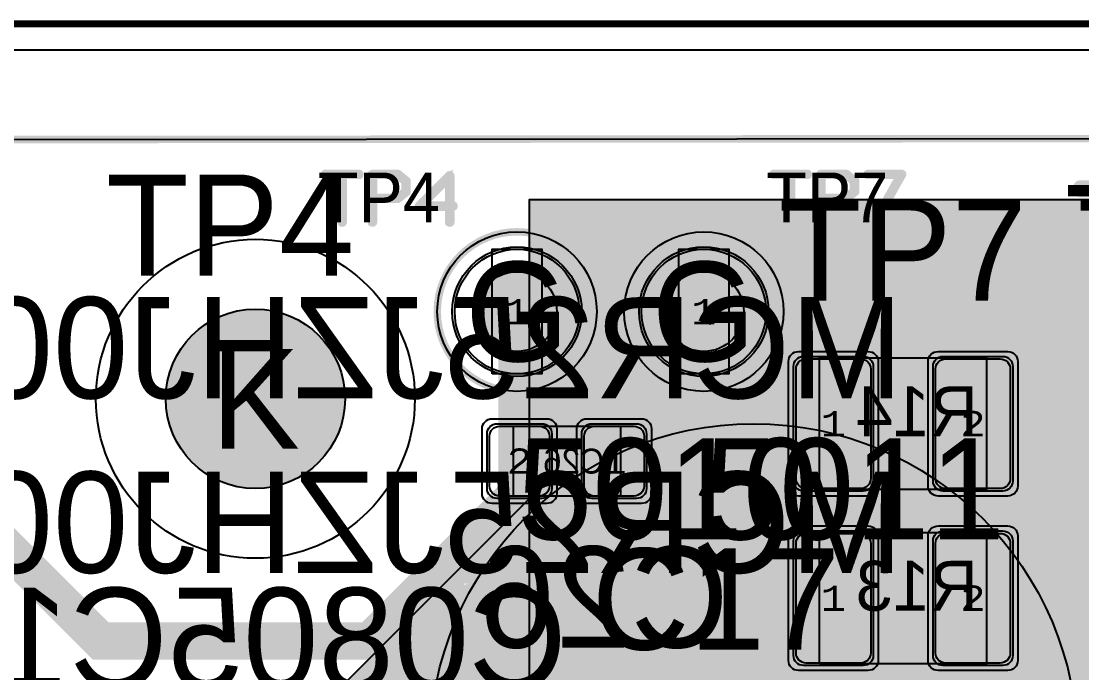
# Model space of a CAD drawing. Extents: x -13 to 280, y -47 to 100.
# Drawn here: x 225.3 to 246.59, y 87 to 100.08 of the extents above; entities that cross this region are included whole.
import ezdxf
from ezdxf.enums import TextEntityAlignment as Align

# ---------------------------------------------------------------- set-up
doc = ezdxf.new("R2010")
doc.units = 0
doc.header["$MEASUREMENT"] = 0
for name, color, linetype in [('ASSEMBLY_OUTLINES_BTM', 191, 'CONTINUOUS'), ('ASSEMBLY_OUTLINES_TOP', 102, 'CONTINUOUS'), ('ASSEMBLY_PART_NUMBERS_BTM', 191, 'CONTINUOUS'), ('ASSEMBLY_PART_NUMBERS_TOP', 102, 'CONTINUOUS'), ('ASSEMBLY_REF_DES_BTM', 191, 'CONTINUOUS'), ('ASSEMBLY_REF_DES_TOP', 102, 'CONTINUOUS'), ('BOARD_OUTLINE', 10, 'CONTINUOUS'), ('DRILL_DRAWING', 21, 'CONTINUOUS'), ('GENERATED_SILKSCREEN_BTM', 255, 'CONTINUOUS'), ('GENERATED_SILKSCREEN_TOP', 140, 'CONTINUOUS'), ('MANUFACTURING_OUTLINES', 10, 'CONTINUOUS'), ('MOUNTING_HOLE_PADS_LAYER14', 150, 'CONTINUOUS'), ('MOUNTING_HOLE_PADS_LAYER15', 230, 'CONTINUOUS'), ('MOUNTING_HOLES_LAYER_BOT17', 42, 'CONTINUOUS'), ('MOUNTING_HOLES_LAYER_TOP', 42, 'CONTINUOUS'), ('PART_HOLES_LAYER_BOTTOM', 30, 'CONTINUOUS'), ('PART_HOLES_LAYER_TOP', 30, 'CONTINUOUS'), ('PART_PADS_LAYER_BOTTOM', 230, 'CONTINUOUS'), ('PART_PADS_LAYER_TOP', 150, 'CONTINUOUS'), ('PART_PADS_SMD_BTM', 230, 'CONTINUOUS'), ('PIN_NUMBERS_BTM', 8, 'CONTINUOUS'), ('PIN_NUMBERS_TOP', 8, 'CONTINUOUS'), ('PLACEMENT_OUTLINES_BTM', 222, 'CONTINUOUS'), ('PLACEMENT_OUTLINES_TOP', 130, 'CONTINUOUS'), ('PLANE_DATA_LAYER_TOP', 150, 'CONTINUOUS'), ('PLANE_SHAPES_LAYER_TOP', 150, 'CONTINUOUS'), ('ROUTE_BORDER', 151, 'CONTINUOUS'), ('SILKSCREEN_OUTLINES_BTM', 211, 'CONTINUOUS'), ('SILKSCREEN_OUTLINES_TOP', 150, 'CONTINUOUS'), ('SILKSCREEN_REF_DES_BTM', 211, 'CONTINUOUS'), ('SILKSCREEN_REF_DES_TOP', 150, 'CONTINUOUS'), ('SOLDERMASK_PADS_BTM', 12, 'CONTINUOUS'), ('SOLDERMASK_PADS_TOP', 180, 'CONTINUOUS'), ('SOLDERPASTE_PADS_BTM', 12, 'CONTINUOUS'), ('TRACES_LAYER_BOTTOM', 230, 'CONTINUOUS'), ('TRACES_LAYER_TOP', 150, 'CONTINUOUS')]:
    doc.layers.add(name, color=color, linetype=linetype)
doc.styles.add('COURIER_NEW', font='COUR.TTF')
doc.styles.add('VERIBEST_GERBER_0', font='txt')

msp = doc.modelspace()

# ---------------------------------------------------------------- hatches: boundary and pattern name
at = {"layer": 'MOUNTING_HOLES_LAYER_BOT17'}
h = msp.add_hatch(color=256, dxfattribs=at)
edge = h.paths.add_edge_path()
edge.add_arc((230, 92.5), 1.8, 0, 360)
at = {"layer": 'MOUNTING_HOLES_LAYER_TOP'}
h = msp.add_hatch(color=256, dxfattribs=at)
edge = h.paths.add_edge_path()
edge.add_arc((230, 92.5), 1.8, 0, 360)
at = {"layer": 'PART_HOLES_LAYER_BOTTOM'}
h = msp.add_hatch(color=256, dxfattribs=at)
edge = h.paths.add_edge_path()
edge.add_arc((235.25, 94.25), 0.8, 0, 360)
h = msp.add_hatch(color=256, dxfattribs=at)
edge = h.paths.add_edge_path()
edge.add_arc((239, 94.25), 0.8, 0, 360)
at = {"layer": 'PART_HOLES_LAYER_TOP'}
h = msp.add_hatch(color=256, dxfattribs=at)
edge = h.paths.add_edge_path()
edge.add_arc((235.25, 94.25), 0.8, 0, 360)
h = msp.add_hatch(color=256, dxfattribs=at)
edge = h.paths.add_edge_path()
edge.add_arc((239, 94.25), 0.8, 0, 360)
at = {"layer": 'PLANE_DATA_LAYER_TOP'}
h = msp.add_hatch(color=256, dxfattribs=at)
h.paths.add_polyline_path([(258.5, 84.968438), (258.499998, 72.53156), (258.499998, 72.531559, -0.198909956), (258.47768, 72.477678), (256.022322, 70.02232, -0.198913366), (255.96844, 70.000002), (235.000004, 70, 0.207684346), (234.999998, 69.999998), (219.000002, 54.000002), (219, 53.999996), (218.999998, 29.03156), (218.999998, 29.031559, -0.198909956), (218.97768, 28.977678), (202.522322, 12.52232, -0.198913366), (202.46844, 12.500002), (149.5762, 12.5, -0.414213562), (149.5, 12.5762), (149.5, 14.499996), (149.499997, 14.500001), (145.000002, 18.999998, 0.207684346), (144.999996, 19), (139.000004, 19, 0.207684346), (138.999998, 18.999998), (128.522321, 8.522318, -0.198913366), (128.468439, 8.5), (106.531562, 8.5, -0.198913366), (106.47768, 8.522318), (102.500002, 12.499998, 0.207684346), (102.499996, 12.5), (96.500004, 12.5, 0.207684346), (96.499998, 12.499998), (94.000002, 10.000002), (94, 9.999996), (94, 5.0762, -0.414213562), (93.9238, 5), (61.0762, 5, -0.414213562), (61, 5.0762), (61, 9.499996), (60.999997, 9.500001), (58.000002, 12.499998, 0.207684346), (57.999996, 12.5), (52.000004, 12.5, 0.207684346), (51.999998, 12.499998), (49.000002, 9.500002), (49, 9.499996), (49, 5.0762, -0.414213562), (48.9238, 5), (16.0762, 5, -0.414213562), (16, 5.0762), (16, 8.999996), (15.999997, 9.000001), (13.750002, 11.249998, 0.207684346), (13.749996, 11.25), (1.5762, 11.25, -0.414213562), (1.5, 11.3262), (1.500002, 86.968439), (1.500002, 86.96844, -0.198909956), (1.52232, 87.022321), (2.999997, 88.499998), (2.999999, 88.500004), (2.999999, 91.81604, -0.668181994), (3.130081, 91.869921), (3.4, 91.600002), (6.3, 88.700001), (7.999998, 87.000002, 0.207684346), (8.000004, 87), (11.499996, 87, 0.207684346), (11.500002, 87.000002), (15.499998, 90.999998), (15.5, 91.000004), (15.5, 95.9238, -0.414213562), (15.5762, 96), (17.722894, 96, -0.414213562), (17.799094, 95.9238, -0.157845252), (17.784635, 95.87914, 1.957551633), (20.215365, 95.87914, -0.157845252), (20.200906, 95.9238, -0.414213562), (20.277106, 96), (21.924691, 96, -0.579614893), (21.990422, 95.885253, 1.745689265), (25.009578, 95.885253, -0.579614893), (25.075309, 96), (27.222894, 96, -0.414213562), (27.299094, 95.9238, -0.157845252), (27.284635, 95.87914, 0.463471037), (27.832699, 93.656605, -0.284786377), (27.875, 93.588361), (27.875, 92.361644, -0.198909956), (27.852682, 92.307763), (22.388417, 86.843498, 0.198912246), (22.205358, 86.401557), (22.205358, 83.362834, -0.198909956), (22.18304, 83.308953), (16.933059, 78.058972, 0.198912246), (16.75, 77.617031), (16.75, 76.865445, -0.198909956), (16.727682, 76.811564), (15.138312, 75.222194, -0.194772493), (15.085645, 75.199886, 0.409549399), (14.2, 74.3), (14.2, 74.299969, 0.992073385), (15.999886, 74.285645, -0.194772493), (16.022194, 74.338312), (17.816941, 76.133059, 0.198912246), (18, 76.575), (18, 77.326586, -0.198909956), (18.022318, 77.380467), (23.272299, 82.630448, 0.198912246), (23.455358, 83.072389), (23.455358, 86.111112, -0.198909956), (23.477676, 86.164993), (28.941941, 91.629258, 0.198912246), (29.125, 92.071199), (29.125, 93.588361, -0.284786377), (29.167301, 93.656605, 0.463471037), (29.715365, 95.87914, -0.157845252), (29.700906, 95.9238, -0.414213562), (29.777106, 96), (48.9238, 96, -0.414213562), (49, 95.9238), (49, 91.000004), (49.000003, 90.999999), (51.3, 88.700001), (52.999998, 87.000002, 0.207684346), (53.000004, 87), (56.999996, 87, 0.207684346), (57.000002, 87.000002), (60.999998, 90.999998), (61, 91.000004), (61, 95.9238, -0.414213562), (61.0762, 96), (93.9238, 96, -0.414213562), (94, 95.9238), (94, 90.500004), (94.000003, 90.499999), (97.499998, 87.000002, 0.207684346), (97.500004, 87), (101.999996, 87, 0.207684346), (102.000002, 87.000002), (105.999998, 90.999998), (106, 91.000004), (106, 95.9238, -0.414213562), (106.0762, 96), (129.549985, 96, -0.557048093), (129.618191, 95.889824, 0.116057054), (129.55, 95.6), (129.55, 92.4, 0.414213562), (130.2, 91.75), (132.8, 91.75, 0.414213562), (133.45, 92.4), (133.45, 95.6, 0.116057054), (133.381809, 95.889824, -0.557048093), (133.450015, 96), (134.4238, 96, -0.414213562), (134.5, 95.9238), (134.5, 90.441466, -0.414213562), (134.4238, 90.365266), (130.778303, 90.365266, -0.198913366), (130.724421, 90.387584), (129.817866, 91.294139, 0.198912246), (129.375925, 91.477198), (115.162716, 91.477198, -0.198913366), (115.108834, 91.499516), (114.666409, 91.941941, 0.198912246), (114.224468, 92.125), (113.77918, 92.125, -0.19476974), (113.726165, 92.146466, 0.662426212), (112.2, 91.500001), (112.2, 91.499999, 0.662426212), (113.726165, 90.853534, -0.19476974), (113.77918, 90.875), (113.934022, 90.875, -0.198913366), (113.987904, 90.852682), (114.430329, 90.410257, 0.198912246), (114.87227, 90.227198), (129.085479, 90.227198, -0.198913366), (129.139361, 90.20488), (130.045916, 89.298325, 0.198912246), (130.487857, 89.115266), (134.4238, 89.115266, -0.414213562), (134.5, 89.039066), (134.5, 86.000004), (134.500003, 85.999999), (138.999998, 81.500002, 0.207684346), (139.000004, 81.5), (145.999996, 81.5, 0.207684346), (146.000002, 81.500002), (151.499998, 86.999998), (151.5, 87.000004), (151.5, 94.359758, -0.414213562), (151.5762, 94.435958), (210.4238, 94.435958, -0.414213562), (210.5, 94.359758), (210.5, 85.500004), (210.500003, 85.499999), (214.499998, 81.500002, 0.207684346), (214.500004, 81.5), (222.1738, 81.5, -0.414213562), (222.25, 81.4238), (222.25, 73.5, 0.414213562), (222.5, 73.25), (227, 73.25, 0.414213562), (227.25, 73.5), (227.25, 77.364885, -0.198909956), (227.272318, 77.418766), (228.081234, 78.227682, -0.198913366), (228.135116, 78.25), (237.864884, 78.25, -0.198913366), (237.918766, 78.227682), (238.822897, 77.323551, -0.00035495), (238.822973, 77.323474, 0.199280671), (239, 77.25), (243.5, 77.25, 0.414213562), (243.75, 77.5), (243.75, 83.5, 0.414213562), (243.5, 83.75), (239, 83.75, 0.414213562), (238.75, 83.5), (238.75, 81.135115, -0.198909956), (238.727682, 81.081234), (237.918766, 80.272318, -0.198913366), (237.864884, 80.25), (228.135116, 80.25, -0.198913366), (228.081234, 80.272318), (227.272318, 81.081234, -0.198909956), (227.25, 81.135115), (227.25, 82.218439, -0.198909956), (227.272318, 82.27232), (231.995058, 86.99506, -0.198913366), (232.04894, 87.017378), (232.302743, 87.017378, 0.198912246), (232.744684, 87.200437), (235.691941, 90.147694, 0.198912246), (235.875, 90.589635), (235.875, 92.838361, -0.284786377), (235.917301, 92.906605, 0.284787559), (236.75, 94.25, 0.354394072), (235.56043, 95.717527, -0.354393408), (235.5, 95.792077), (235.5, 96.4238, -0.414213562), (235.5762, 96.5), (248.4238, 96.5, -0.414213562), (248.5, 96.4238), (248.5, 92.000004), (248.500003, 91.999999), (252.2, 88.3), (252.499998, 88.000002, 0.207684346), (252.500004, 88), (255.46844, 87.999998, -0.198913366), (255.522322, 87.97768), (258.477682, 85.02232, -0.198909956), (258.5, 84.968439)], flags=0)
h.paths.add_polyline_path([(3, 18.1, -1), (5.5, 18.1, -1)], flags=0)
h.paths.add_polyline_path([(3.4, 59.75, -1), (5.6, 59.75, -1)], flags=0)
h.paths.add_polyline_path([(2.75, 13.9, -1), (5.75, 13.9, -1)], flags=0)
h.paths.add_polyline_path([(10.35, 16.85, 0.414213562), (11, 17.5), (11, 18.7, 0.414213562), (10.35, 19.35), (9.15, 19.35, 0.414213562), (8.5, 18.7), (8.5, 17.5, 0.414213562), (9.15, 16.85)], flags=0)
h.paths.add_polyline_path([(8.25, 13.9, -1), (11.25, 13.9, -1)], flags=0)
h.paths.add_polyline_path([(10.999641, 39.722422, 0.350115905), (11.7, 40.6), (11.7, 40.600001, 0.893974901), (9.922422, 40.799641, -0.141359951), (9.902002, 40.762662), (4.56967, 35.430331, 0.198912367), (4.35, 34.900001), (4.35, 29.019962, -0.141359112), (4.338291, 28.979375, 0.141358978), (4.2, 28.500001), (4.2, 28.5, 1), (6, 28.5), (6, 28.500001, 0.141358978), (5.861709, 28.979375, -0.141359112), (5.85, 29.019962), (5.85, 34.557777, -0.198909956), (5.872318, 34.611658), (10.962662, 39.702002, -0.141359951)], flags=0)
h.paths.add_polyline_path([(6.3, 50, -1), (13.7, 50, -1)], flags=0)
h.paths.add_polyline_path([(18.25, 12, -1), (20.75, 12, -1)], flags=0)
h.paths.add_polyline_path([(16.65, 24.6, -1), (20.75, 24.6, -1)], flags=0)
h.paths.add_polyline_path([(16.65, 41.4, -1), (20.75, 41.4, -1)], flags=0)
h.paths.add_polyline_path([(18.25, 53, -1), (20.75, 53, -1)], flags=0)
h.paths.add_polyline_path([(16.65, 71.2, 1), (20.75, 71.2, 0.236598351), (19.926702, 72.842469, 0.332217121), (17.473299, 72.842469, 0.236598402)], flags=0)
h.paths.add_polyline_path([(16.65, 83.8, -1), (20.75, 83.8, -1)], flags=0)
h.paths.add_polyline_path([(25.05, 11, 0.414213562), (25.5, 11.45), (25.5, 12.55, 0.414213562), (25.05, 13), (23.95, 13, 0.414213562), (23.5, 12.55), (23.5, 11.45, 0.414213562), (23.95, 11)], flags=0)
h.paths.add_polyline_path([(23.25, 53, 1), (25.75, 53), (25.75, 54.781012, 0.198912306), (25.383883, 55.664895), (20.414895, 60.633883, 0.198912306), (19.531012, 61), (9.5, 61, 1), (9.5, 58.5), (18.981682, 58.5, -0.198913366), (19.035564, 58.477682), (23.227682, 54.285564, -0.198909956), (23.25, 54.231683)], flags=0)
h.paths.add_polyline_path([(26.9, 23.05, 0.414213562), (27.55, 23.7), (27.55, 25.5, 0.414213562), (26.9, 26.15), (25.1, 26.15, 0.414213562), (24.45, 25.5), (24.45, 23.7, 0.414213562), (25.1, 23.05)], flags=0)
h.paths.add_polyline_path([(24.45, 28.8, -1), (27.55, 28.8, -1)], flags=0)
h.paths.add_polyline_path([(24.45, 33, -1), (27.55, 33, -1)], flags=0)
h.paths.add_polyline_path([(24.45, 37.2, -1), (27.55, 37.2, -1)], flags=0)
h.paths.add_polyline_path([(26.9, 69.65, 0.414213562), (27.55, 70.3), (27.55, 72.1, 0.414213562), (26.9, 72.75), (25.1, 72.75, 0.414213562), (24.45, 72.1), (24.45, 70.3, 0.414213562), (25.1, 69.65)], flags=0)
h.paths.add_polyline_path([(24.2, 83.8, -1), (27.8, 83.8, -1)], flags=0)
h.paths.add_polyline_path([(29.95, 24.6, -1), (33.05, 24.6, -1)], flags=0)
h.paths.add_polyline_path([(29.95, 28.8, -1), (33.05, 28.8, -1)], flags=0)
h.paths.add_polyline_path([(30.050559, 40.850799, 0.833523971), (33.05, 41.399999), (33.05, 41.4, 0.771151006), (30.150275, 42.162065, -0.771150883), (30.007721, 42.199529), (30.007721, 63.03507, 0.198912215), (29.861274, 63.388623), (23.888507, 69.36139, -0.198909956), (23.866189, 69.415271), (23.866189, 72.52752, -0.198909956), (23.888507, 72.581401), (25.278258, 73.971152, -0.311695204), (25.363434, 73.986747, 3.389409812), (24.45, 75.4, 0.106198542), (24.586747, 74.763434, -0.106197553), (24.59347, 74.73214), (24.59347, 74.732139, -0.198909956), (24.571152, 74.678258), (23.222521, 73.329627, -0.668181994), (23.092439, 73.383508), (23.092439, 77.937499, -0.198909956), (23.114757, 77.99138), (24.201059, 79.077682, -0.198913366), (24.254941, 79.1), (24.479303, 79.1, -0.311693868), (24.550559, 79.050799, 0.833523971), (27.55, 79.599999), (27.55, 79.600001, 0.833523971), (24.550559, 80.149201, -0.311693868), (24.479303, 80.1), (24.016271, 80.1, 0.198912215), (23.662718, 79.953553), (22.238886, 78.529721, 0.198912215), (22.092439, 78.176168), (22.092439, 68.563129, 0.198912215), (22.238886, 68.209576), (28.206068, 62.242394, -0.198909956), (28.228386, 62.188513), (28.228386, 41.992222, -0.198909956), (28.206068, 41.938341), (28.190045, 41.922318, -0.198913366), (28.136163, 41.9), (27.520697, 41.9, -0.311693868), (27.449441, 41.949201, 0.833523971), (24.45, 41.400001), (24.45, 41.399999, 0.833523971), (27.449441, 40.850799, -0.311693868), (27.520697, 40.9), (28.374833, 40.9, 0.198912215), (28.728386, 41.046447), (29.064172, 41.382233, -0.41421628), (29.171936, 41.382232), (29.507721, 41.046447, 0.198912367), (29.861274, 40.9), (29.979303, 40.9, -0.311693868)], flags=0)
h.paths.add_polyline_path([(29.95, 71.2, -1), (33.05, 71.2, -1)], flags=0)
h.paths.add_polyline_path([(29.95, 75.4, -1), (33.05, 75.4, -1)], flags=0)
h.paths.add_polyline_path([(29.95, 79.6, -1), (33.05, 79.6, -1)], flags=0)
h.paths.add_polyline_path([(29.7, 33, -1), (33.3, 33, -1)], flags=0)
h.paths.add_polyline_path([(29.7, 37.2, -1), (33.3, 37.2, -1)], flags=0)
h.paths.add_polyline_path([(29.7, 83.8, -1), (33.3, 83.8, -1)], flags=0)
h.paths.add_polyline_path([(50.5, 47.25, 0.414213562), (50.75, 47.5), (50.75, 63.5, 0.414213562), (50.5, 63.75), (46.5, 63.75, 0.414213562), (46.25, 63.5), (46.25, 47.5, 0.414213562), (46.5, 47.25)], flags=0)
h.paths.add_polyline_path([(51.3, 50, -1), (58.7, 50, -1)], flags=0)
h.paths.add_polyline_path([(57, 29, -1), (65, 29, -1)], flags=0)
h.paths.add_polyline_path([(66.6, 20, -1), (71.4, 20, -1)], flags=0)
h.paths.add_polyline_path([(66.6, 38, -1), (71.4, 38, -1)], flags=0)
h.paths.add_polyline_path([(75.6, 62, -1), (80.4, 62, -1)], flags=0)
h.paths.add_polyline_path([(75.6, 80, -1), (80.4, 80, -1)], flags=0)
h.paths.add_polyline_path([(85.549825, 29.973203, 0.198912367), (85.769495, 30.503533), (85.769495, 34.629883, 0.198912367), (85.549825, 35.160213), (81.616905, 39.093132, -0.198909956), (81.594587, 39.147013), (81.594587, 47.209472, -0.198909956), (81.616905, 47.263353), (82.676449, 48.322897, -0.00035495), (82.676526, 48.322973, 0.199280671), (82.75, 48.5), (82.75, 52.5, 0.414213562), (82.5, 52.75), (78.5, 52.75, 0.414213562), (78.25, 52.5), (78.25, 48.5, 0.199280671), (78.323474, 48.322973, -0.00035495), (78.323551, 48.322897), (80.072269, 46.574179, -0.198909956), (80.094587, 46.520298), (80.094587, 38.804789, 0.198912367), (80.314257, 38.274459), (84.247177, 34.34154, -0.198909956), (84.269495, 34.287659), (84.269495, 30.845757, -0.198909956), (84.247177, 30.791876), (83.227619, 29.772318, -0.198913366), (83.173737, 29.75), (82.722666, 29.75, -0.220113332), (82.66459, 29.776869, 0.189180818), (81.892172, 30.191548, -0.379842992), (81.825, 30.267211), (81.825, 30.272789, -0.379842992), (81.892172, 30.348452, 16.821510547), (81.607828, 30.348452, -0.379842992), (81.675, 30.272789), (81.675, 30.267211, -0.379842992), (81.607828, 30.191548, 0.887776067), (81.607828, 27.808452, -0.379842992), (81.675, 27.732789), (81.675, 27.727211, -0.379842992), (81.607828, 27.651548, 16.821510547), (81.892172, 27.651548, -0.379842992), (81.825, 27.727211), (81.825, 27.732789, -0.379842992), (81.892172, 27.808452, 0.189180818), (82.66459, 28.223131, -0.220113332), (82.722666, 28.25), (83.515961, 28.25, 0.198912714), (84.046292, 28.46967)], flags=0)
h.paths.add_polyline_path([(82, 71, -1), (90, 71, -1)], flags=0)
h.paths.add_polyline_path([(96.3, 50, -1), (103.7, 50, -1)], flags=0)
h.paths.add_polyline_path([(116.95, 87.1, 0.414213562), (117.4, 87.55), (117.4, 88.95, 0.414213562), (116.95, 89.4), (115.55, 89.4, 0.414213562), (115.1, 88.95), (115.1, 87.55, 0.414213562), (115.55, 87.1)], flags=0)
h.paths.add_polyline_path([(115.1, 56.35, -1), (118.2, 56.35, -1)], flags=0)
h.paths.add_polyline_path([(118.7, 11.35, 0.414213562), (119.15, 11.8), (119.15, 13.2, 0.414213562), (118.7, 13.65), (117.3, 13.65, 0.414213562), (116.85, 13.2), (116.85, 11.8, 0.414213562), (117.3, 11.35)], flags=0)
h.paths.add_polyline_path([(118.7, 29.35, 0.414213562), (119.15, 29.8), (119.15, 31.2, 0.414213562), (118.7, 31.65), (118.295776, 31.65, -0.198913366), (118.241894, 31.672318), (117.672318, 32.241894, -0.198909956), (117.65, 32.295775), (117.65, 42.0455, -0.344121363), (117.707711, 42.119423, 0.344122875), (118.2, 42.75), (118.2, 44.55, 0.344122875), (117.707711, 45.180577, -0.344121363), (117.65, 45.2545), (117.65, 46.198799, 0.198912215), (117.357106, 46.905905), (113.74062, 50.522391, -0.198909956), (113.718302, 50.576272), (113.718302, 64.472527, -0.198909956), (113.74062, 64.526408), (116.957106, 67.742894, 0.198912215), (117.25, 68.45), (117.25, 69.182087, -0.196019859), (117.271722, 69.235365, 0.19601931), (117.4, 69.55), (117.4, 70.95, 0.414213562), (116.95, 71.4), (115.55, 71.4, 0.414213562), (115.1, 70.95), (115.1, 69.55, 0.19601931), (115.228278, 69.235365, -0.196019859), (115.25, 69.182087), (115.25, 68.895775, -0.198909956), (115.227682, 68.841894), (112.011196, 65.625408, 0.198912215), (111.718302, 64.918302), (111.718302, 50.130497, 0.198912215), (112.011196, 49.423391), (115.627682, 45.806905, -0.198909956), (115.65, 45.753024), (115.65, 45.2545, -0.344121363), (115.592289, 45.180577, 0.344122875), (115.1, 44.55), (115.1, 42.75, 0.344122875), (115.592289, 42.119423, -0.344121363), (115.65, 42.0455), (115.65, 31.85, 0.198912215), (115.942894, 31.142894), (116.827682, 30.258106, -0.198909956), (116.85, 30.204225), (116.85, 29.8, 0.414213562), (117.3, 29.35)], flags=0)
h.paths.add_polyline_path([(122.35, 70.25, -1), (125.15, 70.25, -1)], flags=0)
h.paths.add_polyline_path([(122.35, 88.25, -1), (125.15, 88.25, -1)], flags=0)
h.paths.add_polyline_path([(124.1, 12.5, -1), (126.9, 12.5, -1)], flags=0)
h.paths.add_polyline_path([(124.1, 30.5, -1), (126.9, 30.5, -1)], flags=0)
h.paths.add_polyline_path([(118.8, 50, -1), (127.2, 50, -1)], flags=0)
h.paths.add_polyline_path([(127.55, 56.35, -1), (131.15, 56.35, -1)], flags=0)
h.paths.add_polyline_path([(133.176777, 34.823223, 0.198911632), (133.25, 34.999999), (133.25, 45.500001, 0.198911632), (133.176777, 45.676777), (132.676777, 46.176777, 0.198912672), (132.5, 46.25), (127.5, 46.25, 0.198912672), (127.323223, 46.176777), (126.823223, 45.676777, 0.198911632), (126.75, 45.500001), (126.75, 34.999999, 0.198911632), (126.823223, 34.823223), (127.323223, 34.323223, 0.198912672), (127.5, 34.25), (132.5, 34.25, 0.198912672), (132.676777, 34.323223)], flags=0)
h.paths.add_polyline_path([(132.8, 65.75, 0.414213562), (133.45, 66.4), (133.45, 69.6, 0.414213562), (132.8, 70.25), (130.2, 70.25, 0.414213562), (129.55, 69.6), (129.55, 66.4, 0.414213562), (130.2, 65.75)], flags=0)
h.paths.add_polyline_path([(132.8, 75.75, 0.414213562), (133.45, 76.4), (133.45, 79.6, 0.414213562), (132.8, 80.25), (130.2, 80.25, 0.414213562), (129.55, 79.6), (129.55, 76.4, 0.414213562), (130.2, 75.75)], flags=0)
h.paths.add_polyline_path([(132.8, 81.75, 0.414213562), (133.45, 82.4), (133.45, 85.6, 0.414213562), (132.8, 86.25), (130.2, 86.25, 0.414213562), (129.55, 85.6), (129.55, 84.024512, -0.414213562), (129.4738, 83.948312), (128.659868, 83.948312, -0.198913366), (128.605986, 83.97063), (127.76521, 84.811407, 0.198912714), (127.234879, 85.031077), (82.319555, 85.031077, 0.198912714), (81.789224, 84.811407), (81.450136, 84.472318, -0.198913366), (81.396254, 84.45), (69.877975, 84.45, 0.198912714), (69.347644, 84.23033), (64.71967, 79.602356, 0.198912367), (64.5, 79.072026), (64.5, 74.512666, -0.220113332), (64.473131, 74.45459, 0.654697284), (65.107828, 72.348452, -0.379842992), (65.175, 72.272789), (65.175, 72.267211, -0.379842992), (65.107828, 72.191548, 0.887776067), (65.107828, 69.808452, -0.379842992), (65.175, 69.732789), (65.175, 69.727211, -0.379842992), (65.107828, 69.651548, 16.821510547), (65.392172, 69.651548, -0.379842992), (65.325, 69.727211), (65.325, 69.732789, -0.379842992), (65.392172, 69.808452, 0.887776067), (65.392172, 72.191548, -0.379842992), (65.325, 72.267211), (65.325, 72.272789, -0.379842992), (65.392172, 72.348452, 0.654697284), (66.026869, 74.45459, -0.220113332), (66, 74.512666), (66, 78.729802, -0.198909956), (66.022318, 78.783683), (70.166317, 82.927682, -0.198913366), (70.220199, 82.95), (81.738478, 82.95, 0.198912612), (82.268809, 83.16967), (82.607897, 83.508759, -0.198913366), (82.661779, 83.531077), (126.892655, 83.531077, -0.198913366), (126.946537, 83.508759), (127.545992, 82.909303, 0.236905922), (128.184745, 82.697512, -0.03628461), (128.195761, 82.698312), (129.4738, 82.698312, -0.414213562), (129.55, 82.622112), (129.55, 82.4, 0.414213562), (130.2, 81.75)], flags=0)
h.paths.add_polyline_path([(134.176777, 59.823223, 0.198911632), (134.25, 59.999999), (134.25, 64.500001, 0.198911632), (134.176777, 64.676777), (133.676777, 65.176777, 0.198912672), (133.5, 65.25), (128, 65.25, 0.198912672), (127.823223, 65.176777), (127.323223, 64.676777, 0.198911632), (127.25, 64.500001), (127.25, 59.999999, 0.198911632), (127.323223, 59.823223), (127.823223, 59.323223, 0.198912672), (128, 59.25), (133.5, 59.25, 0.198912672), (133.676777, 59.323223)], flags=0)
h.paths.add_polyline_path([(147.5, 62.75, 0.414213562), (147.75, 63), (147.75, 75.5, 0.414213562), (147.5, 75.75), (141.5, 75.75, 0.199280671), (141.322973, 75.676526, -0.00035495), (141.322897, 75.676449), (140.418766, 74.772318, -0.198913366), (140.364884, 74.75), (107, 74.75, 0.198912672), (106.823223, 74.676777), (101.323551, 69.177103, -0.00035495), (101.323474, 69.177027, 0.199280671), (101.25, 69), (101.25, 61, 0.414213562), (101.5, 60.75), (107, 60.75, 0.414213562), (107.25, 61), (107.25, 68.864885, -0.198909956), (107.272318, 68.918766), (110.581234, 72.227682, -0.198913366), (110.635116, 72.25), (140.364884, 72.25, -0.198913366), (140.418766, 72.227682), (141.227682, 71.418766, -0.198909956), (141.25, 71.364885), (141.25, 63, 0.414213562), (141.5, 62.75)], flags=0)
h.paths.add_polyline_path([(174, 50, -1), (186, 50, -1)], flags=0)
h.paths.add_polyline_path([(229.15, 76.75, -1), (231.35, 76.75, -1)], flags=0)
h.paths.add_polyline_path([(229.15, 81.75, -1), (231.35, 81.75, -1)], flags=0)
h.paths.add_polyline_path([(238.05, 71, 0.414213562), (238.5, 71.45), (238.5, 72.55, 0.414213562), (238.05, 73), (236.95, 73, 0.414213562), (236.5, 72.55), (236.5, 71.45, 0.414213562), (236.95, 71)], flags=0)
h.paths.add_polyline_path([(238.05, 84.5, 0.414213562), (238.5, 84.95), (238.5, 86.05, 0.414213562), (238.05, 86.5), (236.95, 86.5, 0.414213562), (236.5, 86.05), (236.5, 84.95, 0.414213562), (236.95, 84.5)], flags=0)
h.paths.add_polyline_path([(237.25, 94.25, -1), (240.75, 94.25, -1)], flags=0)
h.paths.add_polyline_path([(241.25, 72, -1), (243.75, 72, -1)], flags=0)
h.paths.add_polyline_path([(241.25, 85.5, -1), (243.75, 85.5, -1)], flags=0)
h.paths.add_polyline_path([(246.95, 72.45, -1), (250.05, 72.45, -1)], flags=0)
h.paths.add_polyline_path([(246.95, 76.65, -1), (250.05, 76.65, -1)], flags=0)
h.paths.add_polyline_path([(246.95, 80.85, -1), (250.05, 80.85, -1)], flags=0)
h.paths.add_polyline_path([(246.95, 85.05, -1), (250.05, 85.05, -1)], flags=0)
h.paths.add_polyline_path([(252.2, 72.45, -1), (255.8, 72.45, -1)], flags=0)
h.paths.add_polyline_path([(252.2, 76.65, -1), (255.8, 76.65, -1)], flags=0)
h.paths.add_polyline_path([(252.2, 80.85, -1), (255.8, 80.85, -1)], flags=0)
h.paths.add_polyline_path([(254.9, 83.25, 0.414213562), (255.8, 84.15), (255.8, 85.95, 0.414213562), (254.9, 86.85), (253.1, 86.85, 0.414213562), (252.2, 85.95), (252.2, 84.15, 0.414213562), (253.1, 83.25)], flags=0)
for points in [[(239, 94.25), (239, 96.0762)], [(239, 94.25), (237.1738, 94.25)], [(239, 94.25), (239, 92.4238)], [(239, 94.25), (240.8262, 94.25)]]:
    msp.add_hatch(color=256, dxfattribs=at).paths.add_polyline_path(points, is_closed=False, flags=0)
at = {"layer": 'PLANE_SHAPES_LAYER_TOP'}
for points in [[(258.5, 72.5), (256, 70), (235.5, 70), (235.5, 96.5), (248.5, 96.5), (248.5, 88), (255.5, 88), (258.5, 85)], [(235.5, 90.5), (226.5, 81.5), (235.5, 81.5)]]:
    msp.add_hatch(color=256, dxfattribs=at).paths.add_polyline_path(points, flags=0)

# ---------------------------------------------------------------- linework, layer by layer
at = {"layer": 'ASSEMBLY_OUTLINES_BTM'}
for points in [[(241.32, 90.68), (241.32, 93.32), (244.67, 93.32), (244.67, 90.68)], [(235.18, 90.55), (235.18, 91.95), (237.33, 91.95), (237.33, 90.55)], [(241.32, 87.18), (241.32, 89.82), (244.67, 89.82), (244.67, 87.18)]]:
    msp.add_lwpolyline(points, close=True, dxfattribs=at)
at = {"layer": 'ASSEMBLY_OUTLINES_TOP'}
for points in [[(234.75, 93), (234.75, 95.5), (235.75, 95.5), (235.75, 93)], [(238.5, 93), (238.5, 95.5), (239.5, 95.5), (239.5, 93)]]:
    msp.add_lwpolyline(points, close=True, dxfattribs=at)
at = {"layer": 'ASSEMBLY_OUTLINES_TOP', "const_width": 0.2}
msp.add_lwpolyline([(135.25, 50, -1), (225.25, 50, -1)], format="xyb", close=True, dxfattribs=at)
at = {"layer": 'ASSEMBLY_OUTLINES_TOP'}
for centre, radius in [((235.25, 94.25), 1.6), ((239, 94.25), 1.6), ((240, 85.5), 6.5)]:
    msp.add_circle(centre, radius, dxfattribs=at)
at = {"layer": 'BOARD_OUTLINE', "const_width": 0.1}
msp.add_lwpolyline([(0, 1.5), (0, 98.5, -0.414213562), (1.5, 100), (278.5, 100, -0.414213562), (280, 98.5), (280, 1.5, -0.414213562), (278.5, 0), (1.5, 0, -0.414213562)], format="xyb", close=True, dxfattribs=at)
at = {"layer": 'GENERATED_SILKSCREEN_BTM'}
for points, const_width in [([(0.5, 97.5), (279.5, 97.75)], 0.15), ([(246.720864, 90.91784), (246.710704, 90.90768), (246.69648, 90.901584), (246.682256, 90.899552), (246.668032, 90.901584), (246.65584, 90.90768), (246.64568, 90.91784), (246.641616, 90.934096), (246.641616, 91.549792), (246.546112, 91.549792), (246.531888, 91.553856), (246.519696, 91.561984), (246.5136, 91.576208), (246.511568, 91.590432), (246.5136, 91.606688), (246.519696, 91.620912), (246.531888, 91.631072), (246.546112, 91.633104), (246.641616, 91.633104), (246.641616, 92.82792), (246.643648, 92.83808), (246.649744, 92.846208), (246.657872, 92.854336), (246.668032, 92.860432), (246.680224, 92.864496), (246.692416, 92.866528), (246.702576, 92.864496), (246.712736, 92.856368)], 0.254), ([(234.295032, 89.497328), (233.953656, 89.218944), (233.945528, 89.208784), (233.941464, 89.192528), (233.943496, 89.180336), (233.94756, 89.170176), (233.953656, 89.162048), (233.963816, 89.15392), (233.973976, 89.147824), (233.984136, 89.145792), (233.994296, 89.145792), (234.002424, 89.151888), (234.335672, 89.422144), (234.99404, 89.422144), (235.306968, 89.166112), (235.306968, 88.436624), (235.030616, 88.662176), (235.022488, 88.664208), (235.018424, 88.66624), (235.016392, 88.66624), (235.016392, 88.668272), (235.006232, 88.670304), (234.321448, 88.670304), (234.31332, 88.668272), (234.31332, 88.66624), (234.309256, 88.66624), (234.30316, 88.664208), (234.297064, 88.662176), (233.953656, 88.385824), (233.951624, 88.379728), (233.94756, 88.377696), (233.945528, 88.375664), (233.945528, 88.3716), (233.941464, 88.357376), (233.939432, 88.35128), (233.939432, 87.79248), (233.941464, 87.78232), (233.945528, 87.774192), (233.94756, 87.766064), (233.953656, 87.759968), (234.295032, 87.481584), (234.305192, 87.47752), (234.307224, 87.475488), (234.31332, 87.475488), (234.315352, 87.473456), (234.317384, 87.473456), (234.321448, 87.473456), (235.006232, 87.473456), (235.01436, 87.475488), (235.022488, 87.47752), (235.030616, 87.481584), (235.371992, 87.759968), (235.378088, 87.764032), (235.38012, 87.766064), (235.384184, 87.77216), (235.388248, 87.786384), (235.39028, 87.79248), (235.39028, 89.186432), (235.388248, 89.196592), (235.384184, 89.20472), (235.38012, 89.208784), (235.378088, 89.212848), (235.371992, 89.218944), (235.030616, 89.497328), (235.022488, 89.49936), (235.018424, 89.501392), (235.01436, 89.503424), (235.006232, 89.505456), (234.321448, 89.505456), (234.31332, 89.503424), (234.309256, 89.501392), (234.30316, 89.49936), (234.295032, 89.497328)], 0.254), ([(236.215272, 89.497328), (235.873896, 89.218944), (235.8678, 89.208784), (235.865768, 89.200656), (235.861704, 89.19456), (235.859672, 89.186432), (235.859672, 88.908048), (235.861704, 88.89992), (235.865768, 88.887728), (235.8678, 88.877568), (235.873896, 88.873504), (237.227208, 87.774192), (237.227208, 87.556768), (235.900312, 87.556768), (235.886088, 87.552704), (235.873896, 87.544576), (235.8678, 87.530352), (235.865768, 87.514096), (235.8678, 87.499872), (235.873896, 87.485648), (235.886088, 87.47752), (235.900312, 87.473456), (237.26988, 87.473456), (237.286136, 87.47752), (237.296296, 87.48768), (237.306456, 87.49784), (237.31052, 87.514096), (237.31052, 87.79248), (237.308488, 87.798576), (237.304424, 87.8128), (237.30036, 87.818896), (237.298328, 87.82296), (237.292232, 87.827024), (235.940952, 88.928368), (235.940952, 89.166112), (236.257944, 89.422144), (236.91428, 89.422144), (237.245496, 89.151888), (237.25972, 89.147824), (237.273944, 89.149856), (237.286136, 89.155952), (237.296296, 89.168144), (237.302392, 89.180336), (237.304424, 89.19456), (237.302392, 89.208784), (237.298328, 89.21488), (237.292232, 89.218944), (236.950856, 89.497328), (236.942728, 89.49936), (236.938664, 89.501392), (236.9346, 89.503424), (236.926472, 89.505456), (236.241688, 89.505456), (236.23356, 89.503424), (236.229496, 89.501392), (236.2234, 89.49936), (236.215272, 89.497328)], 0.254), ([(238.867032, 87.481584), (239.208408, 87.759968), (239.218568, 87.766064), (239.2206, 87.774192), (239.224664, 87.78232), (239.226696, 87.79248), (239.226696, 89.186432), (239.224664, 89.196592), (239.2206, 89.20472), (239.216536, 89.208784), (239.214504, 89.212848), (239.21044, 89.218944), (238.867032, 89.497328), (238.860936, 89.49936), (238.85484, 89.501392), (238.852808, 89.503424), (238.84468, 89.505456), (238.159896, 89.505456), (238.149736, 89.503424), (238.145672, 89.501392), (238.139576, 89.49936), (238.13348, 89.497328), (237.790072, 89.218944), (237.781944, 89.208784), (237.77788, 89.192528), (237.779912, 89.180336), (237.783976, 89.170176), (237.790072, 89.162048), (237.800232, 89.15392), (237.810392, 89.147824), (237.820552, 89.145792), (237.830712, 89.145792), (237.83884, 89.151888), (238.17412, 89.422144), (238.830456, 89.422144), (239.143384, 89.166112), (239.143384, 87.8128), (238.830456, 87.556768), (238.17412, 87.556768), (237.83884, 87.827024), (237.830712, 87.831088), (237.820552, 87.83312), (237.810392, 87.831088), (237.800232, 87.824992), (237.790072, 87.816864), (237.783976, 87.806704), (237.779912, 87.794512), (237.77788, 87.78232), (237.781944, 87.770128), (237.790072, 87.759968), (238.13348, 87.481584), (238.141608, 87.47752), (238.14364, 87.475488), (238.149736, 87.475488), (238.151768, 87.473456), (238.1538, 87.473456), (238.159896, 87.473456), (238.84468, 87.473456), (238.852808, 87.475488), (238.860936, 87.47752), (238.867032, 87.481584)], 0.254), ([(235.306968, 88.33096), (235.306968, 87.8128), (234.99404, 87.556768), (234.337704, 87.556768), (234.020712, 87.8128), (234.020712, 88.33096), (234.337704, 88.589024), (234.99404, 88.589024), (235.306968, 88.33096)], 0.254)]:
    msp.add_lwpolyline(points, dxfattribs=dict(at, const_width=const_width))
at = {"layer": 'GENERATED_SILKSCREEN_BTM', "const_width": 0.15}
for points in [[(243.583844, 93.320005, 0.000011642), (243.583836, 93.319995), (242.416164, 93.319995, 0.000011642), (242.416156, 93.320005), (243.583844, 93.320005)], [(236.519515, 91.950005, 0.000011097), (236.519508, 91.949995), (235.980492, 91.949995, 0.000011097), (235.980485, 91.950005), (236.519515, 91.950005)], [(243.583844, 90.679995), (242.416156, 90.679995, 0.000011642), (242.416164, 90.680005), (243.583836, 90.680005, 0.000011642), (243.583844, 90.679995)], [(236.519515, 90.549995), (235.980485, 90.549995, 0.000011097), (235.980492, 90.550005), (236.519508, 90.550005, 0.000011097), (236.519515, 90.549995)], [(243.583844, 89.820005, 0.000011642), (243.583836, 89.819995), (242.416164, 89.819995, 0.000011642), (242.416156, 89.820005), (243.583844, 89.820005)], [(243.583844, 87.179995), (242.416156, 87.179995, 0.000011642), (242.416164, 87.180005), (243.583836, 87.180005, 0.000011642), (243.583844, 87.179995)]]:
    msp.add_lwpolyline(points, format="xyb", dxfattribs=at)
at = {"layer": 'GENERATED_SILKSCREEN_TOP'}
for points, const_width in [([(0.5, 97.5), (279.5, 97.75)], 0.15), ([(231.7215, 96.043), (231.7225, 96.036), (231.7275, 96.03), (231.7345, 96.027), (231.7415, 96.026), (231.7485, 96.027), (231.7545, 96.03), (231.7595, 96.036), (231.7615, 96.043), (231.7615, 96.982), (232.0785, 96.982), (232.0855, 96.984), (232.0915, 96.988), (232.0945, 96.995), (232.0955, 97.002), (232.0945, 97.01), (232.0915, 97.017), (232.0855, 97.022), (232.0785, 97.023), (231.4035, 97.023), (231.3965, 97.022), (231.3915, 97.017), (231.3875, 97.01), (231.3865, 97.002), (231.3875, 96.995), (231.3915, 96.988), (231.3965, 96.984), (231.4035, 96.982), (231.7215, 96.982), (231.7215, 96.043)], 0.15), ([(233.0375, 96.643), (233.0405, 96.645), (233.0415, 96.65), (233.0445, 96.655), (233.0445, 96.66), (233.0445, 96.866), (233.0445, 96.871), (233.0415, 96.874), (233.0415, 96.877), (233.0405, 96.878), (233.0395, 96.879), (233.0375, 96.881), (232.8675, 97.019), (232.8625, 97.021), (232.8585, 97.022), (232.8545, 97.023), (232.3505, 97.023), (232.3415, 97.021), (232.3355, 97.016), (232.3305, 97.01), (232.3285, 97.003), (232.3285, 96.043), (232.3305, 96.035), (232.3355, 96.03), (232.3415, 96.027), (232.3485, 96.026), (232.3565, 96.027), (232.3635, 96.03), (232.3685, 96.035), (232.3705, 96.043), (232.3705, 96.503), (232.8545, 96.503), (232.8615, 96.504), (232.8645, 96.505), (232.8655, 96.505), (232.8675, 96.506), (233.0375, 96.643)], 0.15), ([(233.8815, 96.043), (233.8825, 96.035), (233.8875, 96.03), (233.8945, 96.027), (233.9015, 96.026), (233.9085, 96.027), (233.9145, 96.03), (233.9195, 96.035), (233.9215, 96.043), (233.9215, 96.346), (233.9685, 96.346), (233.9755, 96.348), (233.9815, 96.352), (233.9845, 96.359), (233.9855, 96.366), (233.9845, 96.374), (233.9815, 96.381), (233.9755, 96.386), (233.9685, 96.387), (233.9215, 96.387), (233.9215, 96.975), (233.9205, 96.98), (233.9175, 96.984), (233.9135, 96.988), (233.9085, 96.991), (233.9025, 96.993), (233.8965, 96.994), (233.8915, 96.993), (233.8865, 96.989), (233.2795, 96.382), (233.2755, 96.376), (233.2735, 96.37), (233.2745, 96.364), (233.2785, 96.357), (233.2805, 96.352), (233.2845, 96.349), (233.2885, 96.347), (233.2935, 96.346), (233.8815, 96.346), (233.8815, 96.043)], 0.15), ([(233.3435, 96.387), (233.8815, 96.923), (233.8815, 96.387), (233.3435, 96.387)], 0.15), ([(240.7215, 96.043), (240.7225, 96.036), (240.7275, 96.03), (240.7345, 96.027), (240.7415, 96.026), (240.7485, 96.027), (240.7545, 96.03), (240.7595, 96.036), (240.7615, 96.043), (240.7615, 96.982), (241.0785, 96.982), (241.0855, 96.984), (241.0915, 96.988), (241.0945, 96.995), (241.0955, 97.002), (241.0945, 97.01), (241.0915, 97.017), (241.0855, 97.022), (241.0785, 97.023), (240.4035, 97.023), (240.3965, 97.022), (240.3915, 97.017), (240.3875, 97.01), (240.3865, 97.002), (240.3875, 96.995), (240.3915, 96.988), (240.3965, 96.984), (240.4035, 96.982), (240.7215, 96.982), (240.7215, 96.043)], 0.15), ([(242.0375, 96.643), (242.0405, 96.645), (242.0415, 96.65), (242.0445, 96.655), (242.0445, 96.66), (242.0445, 96.866), (242.0445, 96.871), (242.0415, 96.874), (242.0415, 96.877), (242.0405, 96.878), (242.0395, 96.879), (242.0375, 96.881), (241.8675, 97.019), (241.8625, 97.021), (241.8585, 97.022), (241.8545, 97.023), (241.3505, 97.023), (241.3415, 97.021), (241.3355, 97.016), (241.3305, 97.01), (241.3285, 97.003), (241.3285, 96.043), (241.3305, 96.035), (241.3355, 96.03), (241.3415, 96.027), (241.3485, 96.026), (241.3565, 96.027), (241.3635, 96.03), (241.3685, 96.035), (241.3705, 96.043), (241.3705, 96.503), (241.8545, 96.503), (241.8615, 96.504), (241.8645, 96.505), (241.8655, 96.505), (241.8675, 96.506), (242.0375, 96.643)], 0.15), ([(242.4125, 96.053), (242.4105, 96.046), (242.4115, 96.039), (242.4165, 96.033), (242.4215, 96.029), (242.4285, 96.027), (242.4355, 96.026), (242.4415, 96.028), (242.4465, 96.034), (242.9855, 96.993), (242.9875, 96.998), (242.9875, 97.002), (242.9875, 97.006), (242.9855, 97.01), (242.9825, 97.016), (242.9785, 97.02), (242.9735, 97.022), (242.9685, 97.023), (242.2935, 97.023), (242.2865, 97.021), (242.2815, 97.016), (242.2775, 97.01), (242.2765, 97.002), (242.2775, 96.995), (242.2815, 96.988), (242.2865, 96.983), (242.2935, 96.982), (242.9345, 96.982), (242.4125, 96.053)], 0.15), ([(232.3705, 96.982), (232.8485, 96.982), (233.0045, 96.856), (233.0045, 96.67), (232.8485, 96.543), (232.3705, 96.543), (232.3705, 96.982)], 0.15), ([(241.3705, 96.982), (241.8485, 96.982), (242.0045, 96.856), (242.0045, 96.67), (241.8485, 96.543), (241.3705, 96.543), (241.3705, 96.982)], 0.15), ([(247.934528, 96.755456), (246.562928, 96.755456), (246.548704, 96.753424), (246.538544, 96.743264), (246.530416, 96.72904), (246.528384, 96.712784), (246.530416, 96.69856), (246.538544, 96.684336), (246.548704, 96.676208), (246.562928, 96.672144), (247.209104, 96.672144)], 0.254)]:
    msp.add_lwpolyline(points, dxfattribs=dict(at, const_width=const_width))
at = {"layer": 'GENERATED_SILKSCREEN_TOP', "const_width": 0.15}
for points in [[(233.65, 94.25, -1), (236.85, 94.25, -1)], [(237.4, 94.25, -1), (240.6, 94.25, -1)], [(233.5, 85.5, -1), (246.5, 85.5, -1)], [(233.5, 85.5, -1), (246.5, 85.5, -1)]]:
    msp.add_lwpolyline(points, format="xyb", close=True, dxfattribs=at)
at = {"layer": 'MANUFACTURING_OUTLINES'}
msp.add_lwpolyline([(280.075405, 1.5, -0.414213562), (278.5, -0.075405), (1.5, -0.075405, -0.414213562), (-0.075405, 1.5), (-0.075405, 98.5, -0.414213562), (1.5, 100.075405), (278.5, 100.075405, -0.414213562), (280.075405, 98.5)], format="xyb", close=True, dxfattribs=at)
at = {"layer": 'MOUNTING_HOLE_PADS_LAYER14'}
msp.add_circle((230, 92.5), 3.2, dxfattribs=at)
at = {"layer": 'MOUNTING_HOLE_PADS_LAYER15'}
msp.add_circle((230, 92.5), 3.2, dxfattribs=at)
at = {"layer": 'MOUNTING_HOLES_LAYER_BOT17'}
msp.add_circle((230, 92.5), 1.8, dxfattribs=at)
at = {"layer": 'MOUNTING_HOLES_LAYER_TOP'}
msp.add_circle((230, 92.5), 1.8, dxfattribs=at)
at = {"layer": 'PART_HOLES_LAYER_BOTTOM'}
for centre in [(235.25, 94.25), (239, 94.25)]:
    msp.add_circle(centre, 0.8, dxfattribs=at)
at = {"layer": 'PART_HOLES_LAYER_TOP'}
for centre in [(235.25, 94.25), (239, 94.25)]:
    msp.add_circle(centre, 0.8, dxfattribs=at)
at = {"layer": 'PART_PADS_LAYER_BOTTOM'}
for centre in [(235.25, 94.25), (239, 94.25)]:
    msp.add_circle(centre, 1.25, dxfattribs=at)
at = {"layer": 'PART_PADS_LAYER_TOP'}
for centre in [(235.25, 94.25), (239, 94.25)]:
    msp.add_circle(centre, 1.25, dxfattribs=at)
at = {"layer": 'PART_PADS_SMD_BTM'}
for points in [[(242.2, 93.35, -0.414213562), (242.4, 93.15), (242.4, 90.85, -0.414213562), (242.2, 90.65), (241, 90.65, -0.414213562), (240.8, 90.85), (240.8, 93.15, -0.414213562), (241, 93.35)], [(245, 93.35, -0.414213562), (245.2, 93.15), (245.2, 90.85, -0.414213562), (245, 90.65), (243.8, 90.65, -0.414213562), (243.6, 90.85), (243.6, 93.15, -0.414213562), (243.8, 93.35)], [(234.85, 90.5, -0.414213562), (234.65, 90.7), (234.65, 91.8, -0.414213562), (234.85, 92), (235.75, 92, -0.414213562), (235.95, 91.8), (235.95, 90.7, -0.414213562), (235.75, 90.5)], [(236.75, 90.5, -0.414213562), (236.55, 90.7), (236.55, 91.8, -0.414213562), (236.75, 92), (237.65, 92, -0.414213562), (237.85, 91.8), (237.85, 90.7, -0.414213562), (237.65, 90.5)], [(242.2, 89.85, -0.414213562), (242.4, 89.65), (242.4, 87.35, -0.414213562), (242.2, 87.15), (241, 87.15, -0.414213562), (240.8, 87.35), (240.8, 89.65, -0.414213562), (241, 89.85)], [(245, 89.85, -0.414213562), (245.2, 89.65), (245.2, 87.35, -0.414213562), (245, 87.15), (243.8, 87.15, -0.414213562), (243.6, 87.35), (243.6, 89.65, -0.414213562), (243.8, 89.85)]]:
    msp.add_lwpolyline(points, format="xyb", close=True, dxfattribs=at)
at = {"layer": 'PLACEMENT_OUTLINES_BTM'}
for points in [[(241.32, 90.68), (241.32, 93.32), (244.67, 93.32), (244.67, 90.68)], [(235.18, 90.55), (235.18, 91.95), (237.33, 91.95), (237.33, 90.55)], [(241.32, 87.18), (241.32, 89.82), (244.67, 89.82), (244.67, 87.18)]]:
    msp.add_lwpolyline(points, close=True, dxfattribs=at)
at = {"layer": 'PLACEMENT_OUTLINES_TOP'}
for centre, radius in [((235.25, 94.25), 1.6), ((239, 94.25), 1.6), ((240, 85.5), 6.5)]:
    msp.add_circle(centre, radius, dxfattribs=at)
at = {"layer": 'PLANE_DATA_LAYER_TOP', "const_width": 0.5}
for points in [[(239, 94.25), (239, 96.0762)], [(239, 94.25), (237.1738, 94.25)], [(239, 94.25), (239, 92.4238)], [(239, 94.25), (240.8262, 94.25)], [(242.5, 85.5), (242.5, 86.8262)]]:
    msp.add_lwpolyline(points, dxfattribs=at)
at = {"layer": 'PLANE_SHAPES_LAYER_TOP'}
for points in [[(258.5, 72.5), (256, 70), (235.5, 70), (235.5, 96.5), (248.5, 96.5), (248.5, 88), (255.5, 88), (258.5, 85)], [(235.5, 90.5), (226.5, 81.5), (235.5, 81.5)]]:
    msp.add_lwpolyline(points, close=True, dxfattribs=at)
at = {"layer": 'ROUTE_BORDER'}
msp.add_lwpolyline([(0.635, 0.635), (0.635, 99.5), (279.5, 99.5), (279.5, 0.635)], close=True, dxfattribs=at)
at = {"layer": 'SILKSCREEN_OUTLINES_BTM'}
msp.add_lwpolyline([(0.5, 97.5), (279.5, 97.75)], dxfattribs=at)
for points in [[(241.32, 90.68), (241.32, 93.32), (244.67, 93.32), (244.67, 90.68)], [(235.18, 90.55), (235.18, 91.95), (237.33, 91.95), (237.33, 90.55)], [(241.32, 87.18), (241.32, 89.82), (244.67, 89.82), (244.67, 87.18)]]:
    msp.add_lwpolyline(points, close=True, dxfattribs=at)
at = {"layer": 'SILKSCREEN_OUTLINES_TOP'}
msp.add_lwpolyline([(0.5, 97.5), (279.5, 97.75)], dxfattribs=at)
for centre, radius in [((235.25, 94.25), 1.6), ((239, 94.25), 1.6), ((240, 85.5), 6.5), ((240, 85.5), 6.5)]:
    msp.add_circle(centre, radius, dxfattribs=at)
at = {"layer": 'SOLDERMASK_PADS_BTM'}
for points in [[(242.3, 93.45, -0.414213562), (242.5, 93.25), (242.5, 90.75, -0.414213562), (242.3, 90.55), (240.9, 90.55, -0.414213562), (240.7, 90.75), (240.7, 93.25, -0.414213562), (240.9, 93.45)], [(245.1, 93.45, -0.414213562), (245.3, 93.25), (245.3, 90.75, -0.414213562), (245.1, 90.55), (243.7, 90.55, -0.414213562), (243.5, 90.75), (243.5, 93.25, -0.414213562), (243.7, 93.45)], [(234.75, 90.4, -0.414213562), (234.55, 90.6), (234.55, 91.9, -0.414213562), (234.75, 92.1), (235.85, 92.1, -0.414213562), (236.05, 91.9), (236.05, 90.6, -0.414213562), (235.85, 90.4)], [(236.65, 90.4, -0.414213562), (236.45, 90.6), (236.45, 91.9, -0.414213562), (236.65, 92.1), (237.75, 92.1, -0.414213562), (237.95, 91.9), (237.95, 90.6, -0.414213562), (237.75, 90.4)], [(242.3, 89.95, -0.414213562), (242.5, 89.75), (242.5, 87.25, -0.414213562), (242.3, 87.05), (240.9, 87.05, -0.414213562), (240.7, 87.25), (240.7, 89.75, -0.414213562), (240.9, 89.95)], [(245.1, 89.95, -0.414213562), (245.3, 89.75), (245.3, 87.25, -0.414213562), (245.1, 87.05), (243.7, 87.05, -0.414213562), (243.5, 87.25), (243.5, 89.75, -0.414213562), (243.7, 89.95)]]:
    msp.add_lwpolyline(points, format="xyb", close=True, dxfattribs=at)
for centre in [(235.25, 94.25), (239, 94.25)]:
    msp.add_circle(centre, 1.3, dxfattribs=at)
at = {"layer": 'SOLDERMASK_PADS_TOP'}
for centre in [(235.25, 94.25), (239, 94.25)]:
    msp.add_circle(centre, 1.3, dxfattribs=at)
at = {"layer": 'SOLDERPASTE_PADS_BTM'}
for points in [[(242.15, 93.3, -0.414213562), (242.35, 93.1), (242.35, 90.9, -0.414213562), (242.15, 90.7), (241.05, 90.7, -0.414213562), (240.85, 90.9), (240.85, 93.1, -0.414213562), (241.05, 93.3)], [(244.95, 93.3, -0.414213562), (245.15, 93.1), (245.15, 90.9, -0.414213562), (244.95, 90.7), (243.85, 90.7, -0.414213562), (243.65, 90.9), (243.65, 93.1, -0.414213562), (243.85, 93.3)], [(234.9, 90.55, -0.414213562), (234.7, 90.75), (234.7, 91.75, -0.414213562), (234.9, 91.95), (235.7, 91.95, -0.414213562), (235.9, 91.75), (235.9, 90.75, -0.414213562), (235.7, 90.55)], [(236.8, 90.55, -0.414213562), (236.6, 90.75), (236.6, 91.75, -0.414213562), (236.8, 91.95), (237.6, 91.95, -0.414213562), (237.8, 91.75), (237.8, 90.75, -0.414213562), (237.6, 90.55)], [(242.15, 89.8, -0.414213562), (242.35, 89.6), (242.35, 87.4, -0.414213562), (242.15, 87.2), (241.05, 87.2, -0.414213562), (240.85, 87.4), (240.85, 89.6, -0.414213562), (241.05, 89.8)], [(244.95, 89.8, -0.414213562), (245.15, 89.6), (245.15, 87.4, -0.414213562), (244.95, 87.2), (243.85, 87.2, -0.414213562), (243.65, 87.4), (243.65, 89.6, -0.414213562), (243.85, 89.8)]]:
    msp.add_lwpolyline(points, format="xyb", close=True, dxfattribs=at)
at = {"layer": 'TRACES_LAYER_BOTTOM', "const_width": 0.75}
for points in [[(235.25, 94.25), (235.25, 93.025), (235.3, 92.975), (235.3, 91.25)], [(237.2, 91.25), (237.2, 92.45), (239, 94.25)], [(237.5, 85.5), (237.5, 88.355567), (240.275, 91.130567), (241.6, 91.130567), (241.6, 92)], [(244.4, 92), (244.4, 88.5)], [(234.441142, 85.5), (235.3, 86.358858), (235.3, 91.25)], [(241.6, 88.5), (241.6, 87.95), (240.1, 86.45), (240.1, 82.8)], [(248.5, 85.05), (247.386306, 86.163694), (245.111306, 86.163694), (244.4, 86.875), (244.4, 88.5)]]:
    msp.add_lwpolyline(points, dxfattribs=at)
at = {"layer": 'TRACES_LAYER_TOP', "const_width": 0.75}
msp.add_lwpolyline([(235.25, 94.25), (235.25, 90.589635), (232.302743, 87.642378), (226.892012, 87.642378), (219.473432, 95.060958), (141.191238, 95.060958), (135.870546, 89.740266), (130.487857, 89.740266), (129.375925, 90.852198), (114.87227, 90.852198), (114.224468, 91.5), (113.1, 91.5)], dxfattribs=at)

# ---------------------------------------------------------------- texts
at = {"layer": 'ASSEMBLY_PART_NUMBERS_BTM', "style": 'VERIBEST_GERBER_0', "text_generation_flag": 2}
for s, p in [('MCR25JZHJ000', (243, 94.54)), ('MCR25JZHJ000', (243, 91.04)), ('C0805C104K5RACTU', (236.25, 88.71))]:
    msp.add_text(s, height=2.032, dxfattribs=at).set_placement(p, align=Align.TOP_LEFT)
at = {"layer": 'ASSEMBLY_PART_NUMBERS_TOP', "style": 'VERIBEST_GERBER_0'}
for s, p in [('5010', (235.25, 91.71)), ('5011', (239, 91.71))]:
    msp.add_text(s, height=2.032, dxfattribs=at).set_placement(p, align=Align.TOP_LEFT)
at = {"layer": 'ASSEMBLY_REF_DES_BTM', "style": 'VERIBEST_GERBER_0', "text_generation_flag": 2}
for s, height, p in [('R14', 1, (244.5, 92.75)), ('C26', 0.5, (237, 91.5)), ('R13', 1, (244.5, 89.25))]:
    msp.add_text(s, height=height, dxfattribs=at).set_placement(p, align=Align.TOP_LEFT)
at = {"layer": 'ASSEMBLY_REF_DES_TOP', "style": 'VERIBEST_GERBER_0'}
for s, p in [('TP4', (227, 97)), ('TP7', (240.5, 96.5)), ('TP1', (246.5, 96.5)), ('C17', (236.75, 89.5))]:
    msp.add_text(s, height=2.032, dxfattribs=at).set_placement(p, align=Align.TOP_LEFT)
at = {"layer": 'DRILL_DRAWING', "style": 'VERIBEST_GERBER_0'}
for s, p in [('G', (235.25, 94.25)), ('G', (239, 94.25)), ('K', (230, 92.5))]:
    msp.add_text(s, height=2, dxfattribs=at).set_placement(p, align=Align.MIDDLE_CENTER)
at = {"layer": 'PIN_NUMBERS_BTM', "style": 'COURIER_NEW'}
for s, p in [('1', (235.25, 94.25)), ('1', (239, 94.25)), ('1', (241.6, 92)), ('2', (244.4, 92)), ('2', (235.3, 91.25)), ('1', (237.2, 91.25)), ('2', (244.4, 88.5)), ('1', (241.6, 88.5))]:
    msp.add_text(s, height=0.508, dxfattribs=at).set_placement(p, align=Align.MIDDLE_CENTER)
at = {"layer": 'PIN_NUMBERS_TOP', "style": 'COURIER_NEW'}
for s, p in [('1', (235.25, 94.25)), ('1', (239, 94.25)), ('1', (241.6, 92)), ('2', (244.4, 92)), ('2', (235.3, 91.25)), ('1', (237.2, 91.25)), ('2', (244.4, 88.5)), ('1', (241.6, 88.5))]:
    msp.add_text(s, height=0.508, dxfattribs=at).set_placement(p, align=Align.MIDDLE_CENTER)
at = {"layer": 'SILKSCREEN_REF_DES_BTM', "style": 'VERIBEST_GERBER_0', "text_generation_flag": 2}
msp.add_text('C26', height=2.032, dxfattribs=at).set_placement((239.5, 89.54), align=Align.TOP_LEFT)
at = {"layer": 'SILKSCREEN_REF_DES_TOP', "style": 'VERIBEST_GERBER_0'}
for s, height, p in [('TP4', 1, (231.25, 97.04)), ('TP7', 1, (240.25, 97.04)), ('TP1', 2.032, (246.25, 96.79))]:
    msp.add_text(s, height=height, dxfattribs=at).set_placement(p, align=Align.TOP_LEFT)

doc.saveas('drawing.dxf')
